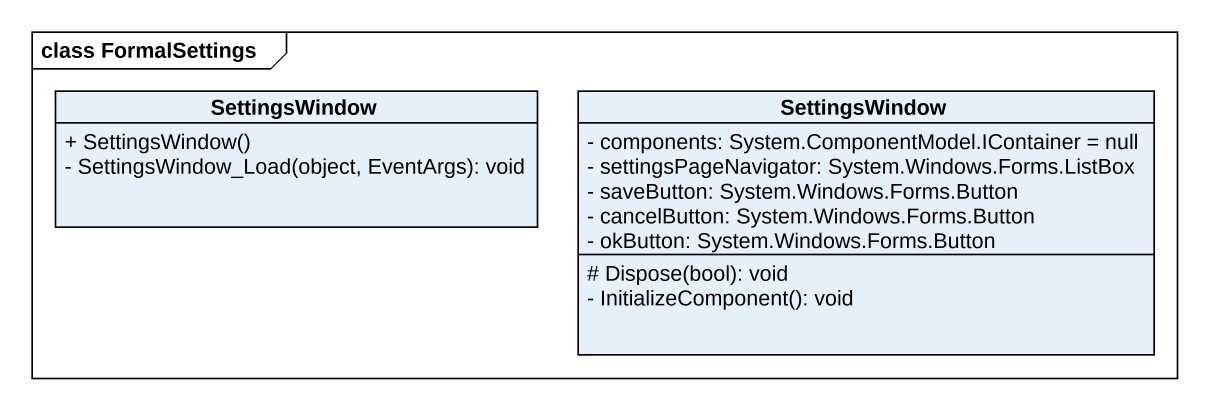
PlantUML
@startuml
mainframe class FormalSettings
hide circle
hide empty members
skinparam classAttributeIconSize 0
class SettingsWindow {
  + SettingsWindow()
  - SettingsWindow_Load(object, EventArgs): void
}
class "SettingsWindow" as SettingsWindow_2 {
  - components: System.ComponentModel.IContainer = null
  - settingsPageNavigator: System.Windows.Forms.ListBox
  - saveButton: System.Windows.Forms.Button
  - cancelButton: System.Windows.Forms.Button
  - okButton: System.Windows.Forms.Button
  # Dispose(bool): void
  - InitializeComponent(): void
}
@enduml
